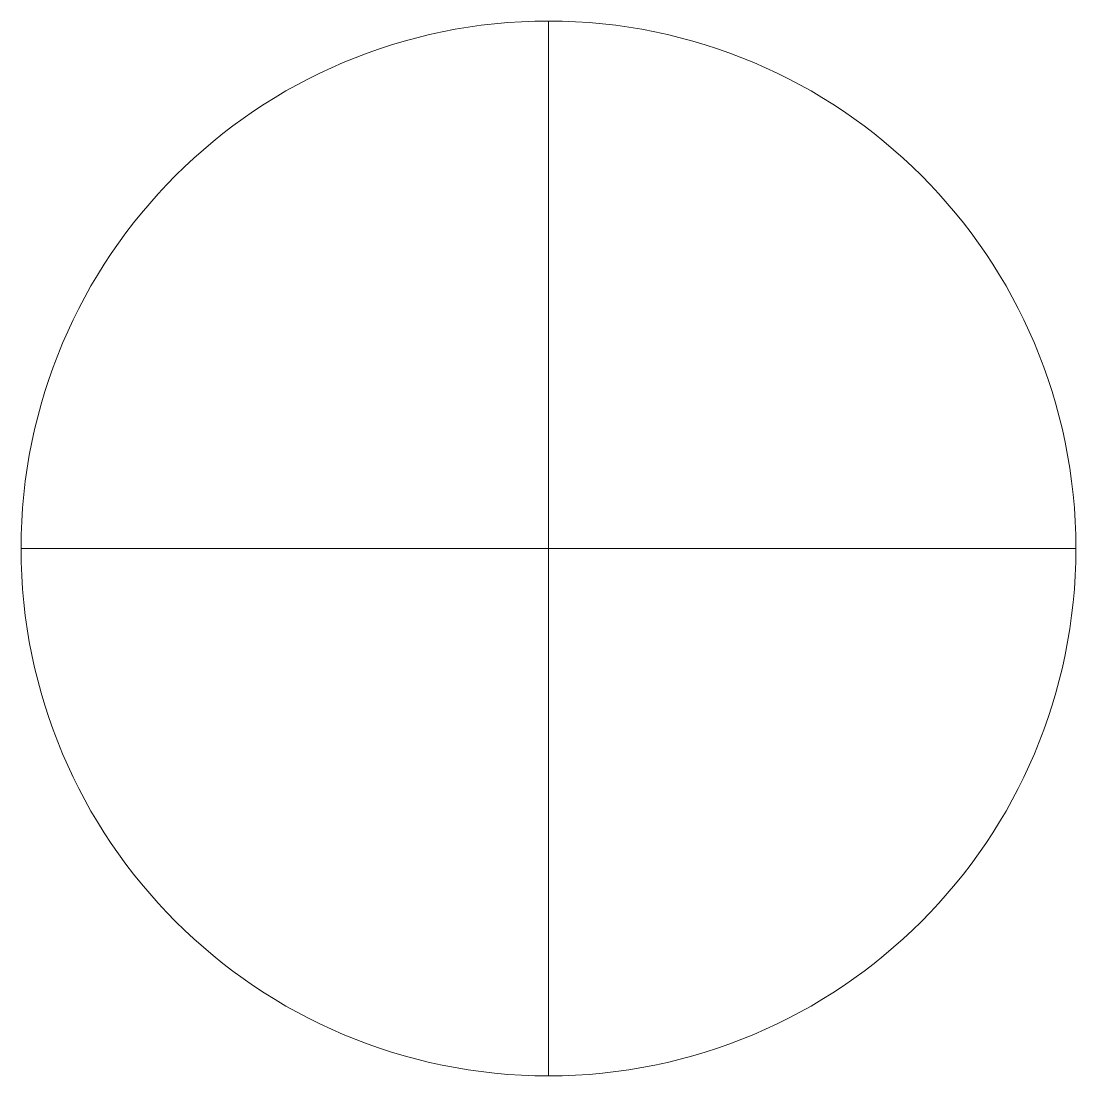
# Model space of a CAD drawing. Header units: inches. Extents: x 333.9179 to 333.9804, y 388.624 to 388.6865.
import ezdxf

# ---------------------------------------------------------------- set-up
doc = ezdxf.new("R2010")
doc.units = ezdxf.units.IN
doc.header["$MEASUREMENT"] = 0
doc.layers.get('0').update_dxf_attribs({"color": 1, "lineweight": 9})

msp = doc.modelspace()

# ---------------------------------------------------------------- linework, layer by layer
at = {"lineweight": 5}
for p, q in [((333.949136, 388.686542), (333.949136, 388.624042)), ((333.917886, 388.655292), (333.980386, 388.655292))]:
    msp.add_line(p, q, dxfattribs=at)
msp.add_circle((333.949136, 388.655292), 0.03125, dxfattribs=at)

doc.saveas('drawing.dxf')
